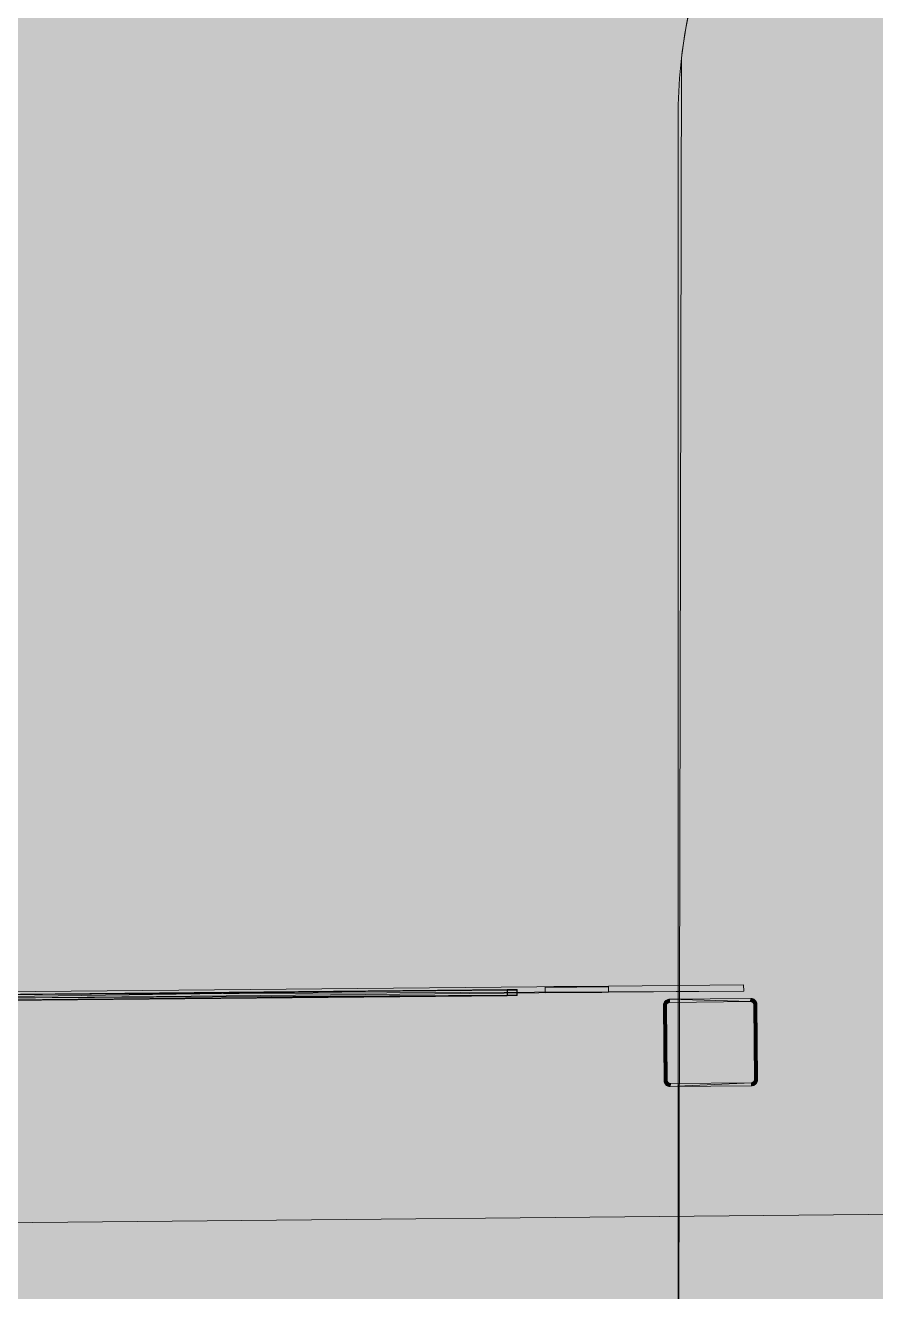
# Model space of a CAD drawing. Header units: millimetres. Extents: x 141848 to 1648660, y -465012 to -151356.
# Drawn here: x 389505 to 392777, y -272123 to -267253 of the extents above; entities that cross this region are included whole.
import ezdxf

# ---------------------------------------------------------------- set-up
doc = ezdxf.new("R2010")
doc.units = ezdxf.units.MM
doc.header["$MEASUREMENT"] = 0
doc.layers.add('Divers - Dessin général', color=7, linetype='Continuous')
doc.layers.add('Sols_ Dalles', color=7, linetype='Continuous')

msp = doc.modelspace()

# ---------------------------------------------------------------- hatches: boundary and pattern name
at = {"linetype": 'Continuous', "lineweight": 0, "true_color": 0x6f6f6f}
h = msp.add_hatch(color=8, dxfattribs=at)
h.paths.add_polyline_path([(360547.961, -275935.042), (360547.961, -295062.571), (487920.34, -293826.868), (487920.34, -270902.734), (487462.568, -270902.734), (472913.119, -271040.575), (472913.119, -163437.635), (371855.719, -163437.635), (371855.719, -271040.575), (371882.482, -271040.57), (371882.665, -272000.514, -0.40942736), (367883.201, -275935.042)])
h.paths.add_polyline_path([(377135.103, -260639.953), (373845.103, -260639.953), (373845.103, -248364.953), (373845.103, -243089.974), (373845.103, -242189.974), (377135.103, -242189.974)], flags=0)
h.paths.add_polyline_path([(415474.561, -260810.571), (380202.952, -260810.571), (380202.952, -230015.57), (380202.952, -193810.571), (380202.952, -171995.57), (431505.799, -171995.57), (464309.564, -171995.57), (464309.564, -262266.885), (436549.587, -262266.885), (436549.587, -189810.571), (412055.061, -189810.571), (412055.061, -201780.57), (412055.061, -204495.57), (415454.069, -204495.57), (415454.069, -208495.57), (415454.069, -218295.57), (405655.061, -218295.57), (405655.061, -222495.57), (415474.561, -222495.57)], flags=0)
h.paths.add_polyline_path([(381436.562, -269433.913, -0.09031866), (381558.292, -268727.623, -0.20144873), (382612.158, -267592.74, -0.10421145), (383417.525, -267415.055), (384017.498, -267409.371, -0.10404461), (384824.873, -267571.244, -0.23825546), (385983.776, -268953.318, -0.05518862), (386036.355, -269390.334), (386038.45, -269611.438), (386050.565, -270890.267), (385792.102, -271892.761, -0.26794919), (384069.602, -272909.124), (383469.629, -272914.808, -0.19371746), (382078.771, -272370.185, -0.07056876), (381728.183, -271931.262, -0.1316525), (381450.772, -270933.845)], flags=0)
h.paths.add_polyline_path([(392016.505, -273452.052), (392030.007, -267377.824, -0.3805567), (394016.505, -265609.826), (394094.233, -265609.826), (394094.233, -270609.826), (409094.233, -270609.826), (409094.233, -265609.826), (414055.71, -265609.826, -0.41421356), (415555.71, -267109.826), (415555.71, -273660.699, -0.34550161), (413836.804, -275433.432), (394027.271, -275599.002, -0.4157911), (392016.505, -273599.031)], flags=0)
h.paths.add_polyline_path([(424209.612, -271504.083, -0.13447393), (423930.467, -270484.937), (423930.467, -268984.937, -0.41421356), (425930.467, -266984.937), (426530.467, -266984.937, -0.41421356), (428530.467, -268984.937), (428530.467, -270484.937, -0.12882035), (428273.55, -271465.581, -0.27093629), (426530.467, -272484.937), (425930.467, -272484.937, -0.26498)], flags=0)
h.paths.add_polyline_path([(436562.206, -273329.325), (436569.468, -267730.336, -0.09856151), (436800.237, -266943.721), (436817.2, -266951.545, -0.258849), (438654.998, -265605.827), (438652.661, -265587.294), (439337.088, -265587.294), (439337.088, -265687.294), (439337.088, -270687.294), (469237.088, -270687.294), (469237.088, -265687.294), (470907.523, -265687.294), (472885.813, -265687.294), (472885.813, -267687.294), (472885.813, -271062.255, 0.00134576), (472885.842, -271073.021), (472896.728, -273095.233, -0.41421356), (470907.523, -275105.97), (462184.053, -275105.97, -0.00518896), (462130.957, -275116.103), (454147.511, -275196.191), (438770.531, -275253.24, -0.38655333), (436572.608, -273475.385, -0.02518922)], flags=0)
at = {"layer": 'Sols_ Dalles', "linetype": 'Continuous', "lineweight": 0, "true_color": 0x2e271c}
msp.add_hatch(color=250, dxfattribs=at).paths.add_polyline_path([(392016.505, -273599.031, 0.4157911), (394027.271, -275599.002), (413577.42, -275451.732, 0.41421356), (415566.625, -273440.995), (415555.739, -271418.783), (415555.739, -271563.708), (414271.353, -271563.708), (414281.51, -273450.488), (394094.233, -273590.232), (394094.233, -271810.115), (394094.233, -271796.274), (393031.904, -271810.115), (393027.995, -271510.141), (394094.233, -271496.248), (394094.233, -270609.826), (394094.233, -265609.826), (394016.505, -265609.826, 0.41421356), (392016.505, -267609.826)])

# ---------------------------------------------------------------- linework, layer by layer
at = {"color": 9, "linetype": 'Continuous', "lineweight": 5}
msp.add_lwpolyline([(392016.505, -273452.052), (392016.505, -273599.031, 0.4157911), (394027.271, -275599.002), (413836.804, -275433.432, 0.34550161), (415555.71, -273660.699), (415555.71, -267109.826, 0.41421356), (414055.71, -265609.826), (409094.233, -265609.826), (409094.233, -270609.826), (394094.233, -270609.826), (394094.233, -265609.826), (394016.505, -265609.826, 0.3805567), (392030.007, -267377.824)], format="xyb", close=True, dxfattribs=at)
at = {"color": 7, "linetype": 'Continuous', "lineweight": 20, "flags": 128}
for points in [[(391748.531, -270948.089), (387198.933, -270991.191)], [(391504.846, -270950.397), (391748.531, -270948.089)], [(391748.553, -270950.373), (391504.878, -270953.835)], [(391748.531, -270948.089), (391538.391, -270950.079)], [(392268.968, -270943.158), (391748.531, -270948.089)], [(392268.968, -270943.158), (392269.196, -270967.157)], [(386809.558, -271004.354), (391359.157, -270961.251)], [(386809.763, -271025.89), (391359.157, -270961.251)], [(386809.786, -271028.353), (391359.384, -270985.25)], [(391360.125, -270963.642), (386816.533, -271006.688)], [(386816.551, -271008.682), (391360.307, -270982.841)], [(391360.307, -270982.841), (386816.714, -271025.887)], [(391748.735, -270969.624), (387198.933, -270991.191)], [(391748.758, -270972.087), (387199.16, -271015.19)], [(391359.157, -270961.251), (391396.973, -270960.893)], [(391359.157, -270961.251), (391396.05, -270963.302)], [(391360.125, -270963.642), (391359.157, -270961.251)], [(391359.157, -270961.251), (391359.384, -270985.25)], [(391359.384, -270985.25), (391360.125, -270963.642)], [(391359.384, -270985.25), (391360.307, -270982.841)], [(391359.384, -270985.25), (391397.2, -270984.892)], [(391360.125, -270963.642), (391396.05, -270963.302)], [(391396.05, -270963.302), (391360.125, -270963.642)], [(391360.307, -270982.841), (391360.125, -270963.642)], [(391360.125, -270963.642), (391360.307, -270982.841)], [(391360.126, -270963.778), (391396.05, -270963.302)], [(391396.232, -270982.501), (391360.307, -270982.841)], [(391360.307, -270982.841), (391396.232, -270982.501)], [(391360.307, -270982.841), (391397.2, -270984.892)], [(391396.05, -270963.302), (391396.973, -270960.893)], [(391396.05, -270963.302), (391396.232, -270982.501)], [(391396.05, -270963.302), (391397.2, -270984.892)], [(391396.232, -270982.501), (391396.05, -270963.302)], [(391396.232, -270982.501), (391397.2, -270984.892)], [(391396.973, -270960.893), (391397.2, -270984.892)], [(391505.073, -270974.396), (391722.686, -270972.334)], [(392269.196, -270967.157), (391748.735, -270969.624)], [(392269.196, -270967.157), (391748.758, -270972.087)], [(391974.452, -271015.443), (391974.635, -271000.549)], [(391975.472, -271014.258), (391974.635, -271000.549)], [(391976.651, -271013.214), (391974.635, -271000.549)], [(391976.651, -271013.214), (391977.601, -270999.513)], [(391979.348, -271011.617), (391977.601, -270999.513)], [(391977.938, -271012.326), (391977.601, -270999.513)], [(391979.348, -271011.617), (391980.679, -270998.872)], [(391982.364, -271010.784), (391980.679, -270998.872)], [(391980.819, -271011.099), (391980.679, -270998.872)], [(391982.364, -271010.784), (391983.425, -270998.666)], [(391983.425, -270998.666), (392295.909, -271007.706), (392297.482, -271007.799), (392299.021, -271008.084), (392300.513, -271008.574), (392301.924, -271009.257), (392303.24, -271010.12), (392304.426, -271011.141), (392305.481, -271012.307), (392306.357, -271013.607), (392307.067, -271015.004), (392307.585, -271016.487), (392307.911, -271018.032), (392308.022, -271019.591), (392310.75, -271307.578), (392310.96, -271328.385)], [(391983.923, -271010.661), (391983.425, -270998.666)], [(392295.909, -271007.706), (392296.191, -270995.702)], [(392299.021, -271008.084), (392296.191, -270995.702)], [(392297.482, -271007.799), (392296.191, -270995.702)], [(392299.021, -271008.084), (392298.941, -270995.856)], [(392300.513, -271008.574), (392298.941, -270995.856)], [(392301.924, -271009.257), (392298.941, -270995.856)], [(392301.924, -271009.257), (392302.03, -270996.439)], [(392303.24, -271010.12), (392302.03, -270996.439)], [(392304.426, -271011.141), (392302.03, -270996.439)], [(392304.426, -271011.141), (392305.016, -270997.419)], [(392306.357, -271013.607), (392305.016, -270997.419)], [(392307.067, -271015.004), (392305.016, -270997.419)], [(392307.585, -271016.487), (392305.016, -270997.419)], [(392307.911, -271018.032), (392305.016, -270997.419)], [(392305.481, -271012.307), (392305.016, -270997.419)], [(392308.022, -271019.591), (392307.837, -270998.784)], [(392307.911, -271018.032), (392307.837, -270998.784)], [(392310.96, -271328.385), (392310.469, -271000.511)], [(392313.559, -271326.621), (392310.469, -271000.511)], [(391963.617, -271317.083), (391960.188, -271019.755)], [(391962.976, -271314.005), (391960.188, -271019.755)], [(391962.77, -271311.271), (391960.188, -271019.755)], [(391963.617, -271317.083), (391960.771, -271016.665)], [(391964.665, -271320.05), (391960.771, -271016.665)], [(391964.665, -271320.05), (391961.762, -271013.679)], [(391966.072, -271322.856), (391961.762, -271013.679)], [(391966.072, -271322.856), (391963.116, -271010.846)], [(391966.072, -271322.856), (391964.843, -271008.214)], [(391967.848, -271325.456), (391964.843, -271008.214)], [(391969.947, -271327.8), (391964.843, -271008.214)], [(391969.947, -271327.8), (391966.896, -271005.83)], [(391972.318, -271329.854), (391966.896, -271005.83)], [(391972.318, -271329.854), (391969.229, -271003.744)], [(391973.588, -271016.76), (391971.828, -271001.968)], [(391974.452, -271015.443), (391971.828, -271001.968)], [(391972.416, -271019.663), (391971.828, -271001.968)], [(391972.905, -271018.17), (391971.828, -271001.968)], [(391972.037, -271022.774), (391971.828, -271001.968)], [(391972.13, -271021.214), (391971.828, -271001.968)], [(391972.318, -271329.854), (391971.828, -271001.968)], [(391974.951, -271331.569), (391974.765, -271310.762), (391972.037, -271022.774), (391972.13, -271021.214), (391972.416, -271019.663), (391972.905, -271018.17), (391973.588, -271016.76), (391974.452, -271015.443), (391975.472, -271014.258), (391976.651, -271013.214), (391977.938, -271012.326), (391979.348, -271011.617), (391980.819, -271011.099), (391982.364, -271010.784), (391983.923, -271010.661), (392295.909, -271007.706)], [(392315.903, -271324.522), (392312.853, -271002.553)], [(392317.957, -271322.139), (392312.853, -271002.553)], [(392313.559, -271326.621), (392312.853, -271002.553)], [(392317.957, -271322.139), (392314.951, -271004.897)], [(392321.037, -271316.673), (392316.716, -271007.496)], [(392319.672, -271319.506), (392316.716, -271007.496)], [(392317.957, -271322.139), (392316.716, -271007.496)], [(392322.017, -271313.688), (392318.134, -271010.303)], [(392321.037, -271316.673), (392318.134, -271010.303)], [(392322.6, -271310.598), (392319.171, -271013.269)], [(392322.017, -271313.688), (392319.171, -271013.269)], [(392322.754, -271307.861), (392319.812, -271016.348)], [(392322.6, -271310.598), (392319.812, -271016.348)], [(392298.865, -271319.692), (391986.879, -271322.647), (391985.318, -271322.566), (391983.767, -271322.269), (391982.286, -271321.779), (391980.864, -271321.096), (391979.559, -271320.233), (391978.362, -271319.212), (391977.319, -271318.046), (391976.43, -271316.746), (391975.721, -271315.349), (391975.203, -271313.866), (391974.888, -271312.332), (391974.765, -271310.762)], [(391974.951, -271331.569), (391974.888, -271312.332)], [(391974.951, -271331.569), (391975.203, -271313.866)], [(391974.951, -271331.569), (391975.721, -271315.349)], [(391974.951, -271331.569), (391976.43, -271316.746)], [(391974.951, -271331.569), (391977.319, -271318.046)], [(391977.784, -271332.934), (391977.319, -271318.046)], [(391977.784, -271332.934), (391978.362, -271319.212)], [(391977.784, -271332.934), (391979.559, -271320.233)], [(391980.769, -271333.914), (391979.559, -271320.233)], [(391980.769, -271333.914), (391980.864, -271321.096)], [(391980.769, -271333.914), (391982.286, -271321.779)], [(391983.859, -271334.496), (391982.286, -271321.779)], [(391983.859, -271334.496), (391983.767, -271322.269)], [(391983.859, -271334.496), (391985.318, -271322.566)], [(391986.608, -271334.65), (391985.318, -271322.566)], [(392310.372, -271310.69), (392309.882, -271312.183), (392309.199, -271313.593), (392308.348, -271314.91), (392307.315, -271316.095), (392306.149, -271317.138), (392304.849, -271318.027), (392303.452, -271318.736), (392301.969, -271319.254), (392300.436, -271319.581), (392298.865, -271319.692), (391986.608, -271334.65)], [(391986.608, -271334.65), (391986.879, -271322.647)], [(392299.374, -271331.687), (392298.865, -271319.692)], [(392299.374, -271331.687), (392301.969, -271319.254)], [(392299.374, -271331.687), (392300.436, -271319.581)], [(392302.12, -271331.481), (392301.969, -271319.254)], [(392302.12, -271331.481), (392304.849, -271318.027)], [(392302.12, -271331.481), (392303.452, -271318.736)], [(392305.199, -271330.84), (392304.849, -271318.027)], [(392305.199, -271330.84), (392307.315, -271316.095)], [(392305.199, -271330.84), (392306.149, -271317.138)], [(392308.165, -271329.804), (392307.315, -271316.095)], [(392310.75, -271307.578), (392310.669, -271309.151), (392308.165, -271329.804)], [(392310.669, -271309.151), (392310.372, -271310.69), (392308.165, -271329.804)], [(392308.165, -271329.804), (392309.882, -271312.183)], [(392308.165, -271329.804), (392309.199, -271313.593)], [(392308.165, -271329.804), (392308.348, -271314.91)], [(392310.669, -271309.151), (392310.96, -271328.385)]]:
    msp.add_lwpolyline(points, dxfattribs=at)
at = {"color": 212, "linetype": 'Continuous', "lineweight": 5, "true_color": 0xcb00cc, "flags": 128}
for points in [[(391748.531, -270948.089), (391538.391, -270950.079), (391504.846, -270950.397)], [(391504.846, -270950.397), (391504.878, -270953.835), (391505.073, -270974.396)], [(391748.758, -270972.087), (391748.735, -270969.624), (391748.531, -270948.089)], [(391505.073, -270974.396), (391722.686, -270972.334), (391748.758, -270972.087)]]:
    msp.add_lwpolyline(points, dxfattribs=at)
at = {"color": 7, "linetype": 'Continuous', "lineweight": 20, "flags": 128}
msp.add_lwpolyline([(392318.134, -271010.303), (392316.716, -271007.496), (392314.951, -271004.897), (392312.853, -271002.553), (392310.469, -271000.511), (392307.837, -270998.784), (392305.016, -270997.419), (392302.03, -270996.439), (392298.941, -270995.856), (392296.191, -270995.702), (391983.425, -270998.666), (391980.679, -270998.872), (391977.601, -270999.513), (391974.635, -271000.549), (391971.828, -271001.968), (391969.229, -271003.744), (391966.896, -271005.83), (391964.843, -271008.214), (391963.116, -271010.846), (391961.762, -271013.679), (391960.771, -271016.665), (391960.188, -271019.755), (391960.034, -271022.492), (391962.77, -271311.271), (391962.976, -271314.005), (391963.617, -271317.083), (391964.665, -271320.05), (391966.072, -271322.856), (391967.848, -271325.456), (391969.947, -271327.8), (391972.318, -271329.854), (391974.951, -271331.569), (391977.784, -271332.934), (391980.769, -271333.914), (391983.859, -271334.496), (391986.608, -271334.65), (392299.374, -271331.687), (392302.12, -271331.481), (392305.199, -271330.84), (392308.165, -271329.804), (392310.96, -271328.385), (392313.559, -271326.621), (392315.903, -271324.522), (392317.957, -271322.139), (392319.672, -271319.506), (392321.037, -271316.673), (392322.017, -271313.688), (392322.6, -271310.598), (392322.754, -271307.861), (392320.018, -271019.082), (392319.812, -271016.348), (392319.171, -271013.269)], close=True, dxfattribs=at)
at = {"layer": 'Divers - Dessin général', "color": 14, "linetype": 'Continuous', "lineweight": 5, "true_color": 0x990000}
msp.add_lwpolyline([(472905.195, -163437.635), (472885.813, -271067.638), (371555.907, -272027.634), (371538.537, -197317.635), (371535.195, -163437.635)], close=True, dxfattribs=at)
at = {"layer": 'Sols_ Dalles', "color": 7, "linetype": 'Continuous', "lineweight": 5, "flags": 128}
msp.add_lwpolyline([(392016.505, -273599.031, 0.4157911), (394027.271, -275599.002), (413577.42, -275451.732, 0.41421356), (415566.625, -273440.995), (415555.739, -271418.783), (415555.739, -271563.708), (414271.353, -271563.708), (414281.51, -273450.488), (394094.233, -273590.232), (394094.233, -271810.115), (394094.233, -271796.274), (393031.904, -271810.115), (393027.995, -271510.141), (394094.233, -271496.248), (394094.233, -270609.826), (394094.233, -265609.826), (394016.505, -265609.826, 0.41421356), (392016.505, -267609.826)], format="xyb", close=True, dxfattribs=at)

doc.saveas('drawing.dxf')
